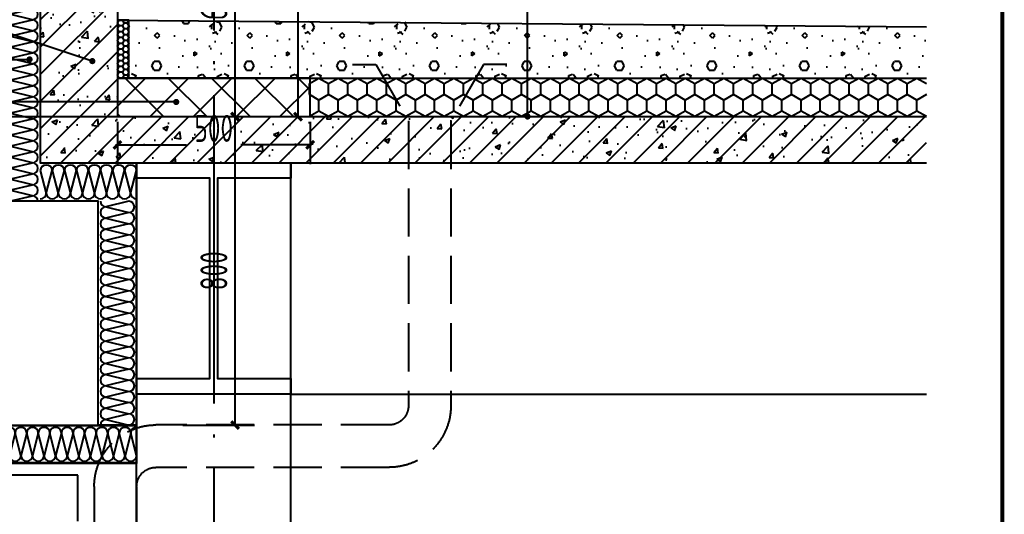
# Model space of a CAD drawing. Extents: x 198753 to 882193, y -399300 to 132460.
# Drawn here: x 375726 to 378280, y -198259 to -196976 of the extents above; entities that cross this region are included whole.
import ezdxf

# ---------------------------------------------------------------- set-up
doc = ezdxf.new("R2010")
doc.units = 0
doc.header["$LTSCALE"] = 1000
doc.header["$MEASUREMENT"] = 0
doc.linetypes.add('DASH', pattern=[0.35, 0.25, -0.1])
doc.linetypes.add('DOTE', pattern=[2.42, 2, -0.2, 0.02, -0.2])
for name, color, linetype in [('01-标注_尺寸', 124, 'Continuous'), ('01-标注_符号', 200, 'Continuous'), ('02-TEXT_标注', 130, 'Continuous'), ('05-填充_天正', 26, 'Continuous'), ('A-D-金属剖线', 200, 'Continuous'), ('A-O_屋面', 201, 'Continuous'), ('A-STR-面层', 191, 'Continuous'), ('A-SUR_保温', 222, 'Continuous'), ('A-TECH_结构', 21, 'Continuous'), ('A-金属背板', 30, 'Continuous'), ('A_AXIS-轴线', 36, 'DOTE'), ('A_STR-砼墙', 51, 'Continuous'), ('D_铝板', 181, 'Continuous')]:
    doc.layers.add(name, color=color, linetype=linetype)
doc.styles.add('_TCH_DIM', font='ROS1', dxfattribs={"width": 0.8, "bigfont": 'JD'})
doc.styles.add('_TCH_DIM_T3', font='ROS1', dxfattribs={"width": 0.8, "bigfont": 'JD'})
doc.dimstyles.new('_TCH_ARCH&&20', dxfattribs={"dimtxt": 70, "dimasz": 20, "dimexe": 50, "dimexo": 60, "dimgap": 20, "dimtad": 1, "dimdec": 0, "dimzin": 0, "dimdsep": 46, "dimtxsty": '_TCH_DIM_T3', "dimblk": 'ARCHTICK', "dimcen": 0.09, "dimclrt": 4, "dimazin": 2, "dimtfac": 1, "dimtdec": 0, "dimtix": 1, "dimtmove": 2, "dimatfit": 3, "dimfxl": 0, "dimtolj": 1, "dimtzin": 0, "dimarcsym": 0})
pattern_1 = [(45, (0, 0), (-35.355339, 35.355339), []), (50, (0, 0), (143.452037, -12.550427), [15, -165]), (355, (0, 0), (-27.750267, 150.438427), [12, -132]), (100.4514, (11.95, -1.05), (115.701876, 137.88791), [12.74804, -140.22842]), (46.1842, (0, 40), (213.44821, -33.1038), [22.5, -247.5]), (96.6356, (17.79, 37.24), (186.93254, 194.82357), [19.12206, -210.3426]), (351.1842, (0, 40), (186.93239, 194.82372), [18, -198]), (21, (20, 30), (119.38141, -80.523778), [15, -165]), (326, (20, 30), (48.663066, 145.03001), [12, -132]), (71.4514, (29.95, 23.29), (168.044526, 64.5061), [12.74804, -140.22842]), (37.5, (0, 0), (2.431971, 66.578771), [0, -130.4, 0, -134, 0, -132.5]), (7.5, (0, 0), (52.613907, 78.882342), [0, -76.4, 0, -127.4, 0, -50.5]), (327.5, (-44.6, 0), (106.764487, -4.5109743), [0, -50, 0, -156, 0, -207]), (317.5, (-64.6, 0), (116.637234, 20.020996), [0, -65, 0, -103.6, 0, -147])]

# ---------------------------------------------------------------- blocks, each defined once
blk = doc.blocks.new('$LinePat$岩棉板')
at = {"color": 0}
for p, q in [((0, -17), (12, -67)), ((12, -67), (24, -17))]:
    blk.add_line(p, q, dxfattribs=at)
for centre, start, end in [((12, -17), 0, 180), ((0, -67), 270, 0), ((24, -67), 180, 270)]:
    blk.add_arc(centre, 12, start, end, dxfattribs=at)
at = {"layer": 'Defpoints'}
blk.add_point((0, 0.1), dxfattribs=at)
at = {"layer": 'Defpoints', "color": 0}
blk.add_point((24, -84), dxfattribs=at)
blk = doc.blocks.new('*U291')
at = {"layer": '01-标注_符号', "const_width": 8}
for points in [[(-4, 682.3, 1), (4, 682.3, 1)], [(268.4, 183.3, 1), (276.4, 183.3, 1)], [(215.7, -819.4, 1), (223.7, -819.4, 1)]]:
    blk.add_lwpolyline(points, format="xyb", close=True, dxfattribs=at)
at = {"layer": '01-标注_符号'}
for points in [[(-852.7, 682.3), (0, 682.3)], [(-852.7, 183.3), (272.4, 183.3)], [(-850, -819.4), (219.7, -819.4)]]:
    blk.add_lwpolyline(points, dxfattribs=at)
at = {"layer": 'A-D-金属剖线'}
for points in [[(70, -765), (550.2, -765), (550.2, -865), (70, -865)], [(71.5, -766.5), (548.7, -766.5), (548.7, -863.5), (71.5, -863.5)]]:
    blk.add_lwpolyline(points, close=True, dxfattribs=at)
at = {"layer": 'A-SUR_保温'}
blk.add_lwpolyline([(300.2, 1185.3), (300.2, -84.7), (550.2, -84.7), (550.2, -765), (450.2, -765), (450.2, -184.7), (200.2, -184.7), (200.2, 1185.3), (298.1, 1185.3)], dxfattribs=at)
at = {"layer": 'A-金属背板'}
for points in [[(60, 875.3), (70, 875.3), (70, 35), (60, 35)], [(60, -25), (70, -25), (70, -865), (60, -865)]]:
    blk.add_lwpolyline(points, close=True, dxfattribs=at)
at = {"layer": 'A-SUR_保温', "yscale": 1.188379012465143, "zscale": 1.188379012465143}
for p, xscale, rotation in [((200.2, 1156.7), 1.189236110117339, 90.00000000000375), ((200.2, 1128.2), 1.189236110117339, 90.00000000000375), ((200.2, 1099.6), 1.189236110117339, 90.00000000000375), ((200.2, 1071.1), 1.189236110117339, 90.00000000000375), ((200.2, 1042.5), 1.189236110117339, 90.00000000000375), ((200.2, 1014), 1.189236110117339, 90.00000000000375), ((200.2, 985.5), 1.189236110117339, 90.00000000000375), ((200.2, 956.9), 1.189236110117339, 90.00000000000375), ((200.2, 928.4), 1.189236110117339, 90.00000000000375), ((200.2, 899.8), 1.189236110117339, 90.00000000000375), ((200.2, 871.3), 1.189236110117339, 90.00000000000375), ((200.2, 842.8), 1.189236110117339, 90.00000000000375), ((200.2, 814.2), 1.189236110117339, 90.00000000000375), ((200.2, 785.7), 1.189236110117339, 90.00000000000375), ((200.2, 757.1), 1.189236110117339, 90.00000000000375), ((200.2, 728.6), 1.189236110117339, 90.00000000000375), ((200.2, 700), 1.189236110117339, 90.00000000000375), ((200.2, 671.5), 1.189236110117339, 90.00000000000375), ((200.2, 643), 1.189236110117339, 90.00000000000375), ((200.2, 614.4), 1.189236110117339, 90.00000000000375), ((200.2, 585.9), 1.189236110117339, 90.00000000000375), ((200.2, 557.3), 1.189236110117339, 90.00000000000375), ((200.2, 528.8), 1.189236110117339, 90.00000000000375), ((200.2, 500.3), 1.189236110117339, 90.00000000000375), ((200.2, 471.7), 1.189236110117339, 90.00000000000375), ((200.2, 443.2), 1.189236110117339, 90.00000000000375), ((200.2, 414.6), 1.189236110117339, 90.00000000000375), ((200.2, 386.1), 1.189236110117339, 90.00000000000375), ((200.2, 357.5), 1.189236110117339, 90.00000000000375), ((200.2, 329), 1.189236110117339, 90.00000000000375), ((200.2, 300.5), 1.189236110117339, 90.00000000000375), ((200.2, 271.9), 1.189236110117339, 90.00000000000375), ((200.2, 243.4), 1.189236110117339, 90.00000000000375), ((200.2, 214.8), 1.189236110117339, 90.00000000000375), ((200.2, 186.3), 1.189236110117339, 90.00000000000375), ((200.2, 157.8), 1.189236110117339, 90.00000000000375), ((200.2, 129.2), 1.189236110117339, 90.00000000000375), ((200.2, 100.7), 1.189236110117339, 90.00000000000375), ((200.2, 72.1), 1.189236110117339, 90.00000000000375), ((200.2, 43.6), 1.189236110117339, 90.00000000000375), ((200.2, 15), 1.189236110117339, 90.00000000000375), ((200.2, -13.5), 1.189236110117339, 90.00000000000375), ((200.2, -42), 1.189236110117339, 90.00000000000375), ((200.2, -70.6), 1.189236110117339, 90.00000000000375), ((200.2, -99.1), 1.189236110117339, 90.00000000000375), ((200.2, -127.7), 1.189236110117339, 90.00000000000375), ((300.2, -84.7), 1.30208334483925, 3.024671850611166e-10), ((331.4, -84.7), 1.30208334483925, 3.024671850611166e-10), ((362.7, -84.7), 1.30208334483925, 3.024671850611166e-10), ((393.9, -84.7), 1.30208334483925, 3.024671850611166e-10), ((425.2, -84.7), 1.30208334483925, 3.024671850611166e-10), ((456.4, -84.7), 1.30208334483925, 3.024671850611166e-10), ((487.7, -84.7), 1.30208334483925, 3.024671850611166e-10), ((518.9, -84.7), 1.30208334483925, 3.024671850611166e-10), ((200.2, -156.2), 1.189236110117339, 90.00000000000375), ((200.2, -184.7), 1.189236110117339, 90.00000000000375), ((550.2, -184.7), 1.208862874104277, 270.0000000001697), ((550.2, -213.8), 1.208862874104277, 270.0000000001697), ((550.2, -242.8), 1.208862874104277, 270.0000000001697), ((550.2, -271.8), 1.208862874104277, 270.0000000001697), ((550.2, -300.8), 1.208862874104277, 270.0000000001697), ((550.2, -329.8), 1.208862874104277, 270.0000000001697), ((550.2, -358.8), 1.208862874104277, 270.0000000001697), ((550.2, -387.8), 1.208862874104277, 270.0000000001697), ((550.2, -416.8), 1.208862874104277, 270.0000000001697), ((550.2, -445.9), 1.208862874104277, 270.0000000001697), ((550.2, -474.9), 1.208862874104277, 270.0000000001697), ((550.2, -503.9), 1.208862874104277, 270.0000000001697), ((550.2, -532.9), 1.208862874104277, 270.0000000001697), ((550.2, -561.9), 1.208862874104277, 270.0000000001697), ((550.2, -590.9), 1.208862874104277, 270.0000000001697), ((550.2, -619.9), 1.208862874104277, 270.0000000001697), ((550.2, -648.9), 1.208862874104277, 270.0000000001697), ((550.2, -678), 1.208862874104277, 270.0000000001697), ((550.2, -707), 1.208862874104277, 270.0000000001697), ((550.2, -736), 1.208862874104277, 270.0000000001697), ((100, -865), 1.250470857803022, 180.0000000000413), ((130, -865), 1.250470857803022, 180.0000000000413), ((160, -865), 1.250470857803022, 180.0000000000413), ((190, -865), 1.250470857803022, 180.0000000000413), ((220.1, -865), 1.250470857803022, 180.0000000000413), ((250.1, -865), 1.250470857803022, 180.0000000000413), ((280.1, -865), 1.250470857803022, 180.0000000000413), ((310.1, -865), 1.250470857803022, 180.0000000000413), ((340.1, -865), 1.250470857803022, 180.0000000000413), ((370.1, -865), 1.250470857803022, 180.0000000000413), ((400.1, -865), 1.250470857803022, 180.0000000000413), ((430.1, -865), 1.250470857803022, 180.0000000000413), ((460.1, -865), 1.250470857803022, 180.0000000000413), ((490.2, -865), 1.250470857803022, 180.0000000000413), ((520.2, -865), 1.250470857803022, 180.0000000000413), ((550.2, -865), 1.250470857803022, 180.0000000000413)]:
    blk.add_blockref('$LinePat$岩棉板', p, dxfattribs=dict(at, xscale=xscale, rotation=rotation))
at = {"layer": '02-TEXT_标注', "style": '_TCH_DIM'}
for s, height, width, p in [('幕墙', 69.46, 0.8, (-852.7, 703.3)), ('2', 70, 0.64, (-728.5, 703.3)), ('厚憎水岩棉板', 69.46, 0.8, (-763.1, 205.2)), ('100', 70, 0.64, (-852.7, 205.2)), ('100', 70, 0.64, (-850, -795.5)), ('厚憎水岩棉防火封堵', 69.46, 0.8, (-760.4, -795.5)), ('外包', 69.46, 0.8, (-850, -910.4)), ('1.5', 70, 0.64, (-725.8, -910.4)), ('厚镀锌钢板', 69.46, 0.8, (-651.2, -910.4))]:
    blk.add_text(s, height=height, dxfattribs=dict(at, width=width)).set_placement(p)
blk = doc.blocks.new('_ArchTick')
at = {"color": 0, "linetype": 'ByBlock', "const_width": 0.4}
blk.add_lwpolyline([(-0.5, -0.5), (0.5, 0.5)], dxfattribs=at)
blk = doc.blocks.new('*D2115')
at = {"layer": '01-标注_尺寸', "color": 0, "lineweight": -2, "transparency": 16777216}
for p, q in [((0, -13.3), (0, -123.3)), ((500, -13.3), (500, -123.3)), ((0, -73.3), (179.6, -73.3)), ((500, -73.3), (320.4, -73.3))]:
    blk.add_line(p, q, dxfattribs=at)
at = {"layer": 'Defpoints', "color": 0, "transparency": 16777216}
for p in [(0, 46.7), (500, 46.7), (500, -73.3)]:
    blk.add_point(p, dxfattribs=at)
at = {"layer": '01-标注_尺寸', "color": 0, "lineweight": -2, "transparency": 16777216, "xscale": 20, "yscale": 20, "zscale": 20, "rotation": 180}
blk.add_blockref('_ArchTick', (0, -73.3), dxfattribs=at)
at = {"layer": '01-标注_尺寸', "color": 0, "lineweight": -2, "transparency": 16777216, "xscale": 20, "yscale": 20, "zscale": 20}
blk.add_blockref('_ArchTick', (500, -73.3), dxfattribs=at)
at = {"layer": '01-标注_尺寸', "color": 4, "transparency": 16777216, "insert": (250, -30.6), "char_height": 70, "attachment_point": 5, "style": '_TCH_DIM_T3'}
blk.add_mtext('\\A1;500', dxfattribs=at)
blk = doc.blocks.new('图框-A1+1-2')
at = {"const_width": 0.5}
blk.add_lwpolyline([(1186, 584), (25, 584), (25, 10), (1186, 10)], close=True, dxfattribs=at)
blk = doc.blocks.new('*U296')
at = {"layer": 'A-STR-面层', "linetype": 'DASH', "ltscale": 0.5}
for points in [[(8038.7, 16587.4), (8099.2, 16587.4), (8183.7, 16441.1), (8183.7, 15702.4, 0.414214), (8343.7, 15542.4), (8948.7, 15542.4, -0.414214), (8998.7, 15492.4), (8998.7, 7432.2, 0.414214), (9158.7, 7272.2), (11198.7, 7272.2)], [(8438.7, 16587.4), (8378.2, 16587.4), (8293.7, 16441.1), (8293.7, 15702.4, 0.414214), (8343.7, 15652.4), (8948.7, 15652.4, -0.414214), (9108.7, 15492.4), (9108.7, 7432.2, 0.414214), (9158.7, 7382.2), (11198.7, 7382.2)]]:
    blk.add_lwpolyline(points, format="xyb", dxfattribs=at)
blk = doc.blocks.new('*D1766')
at = {"layer": '01-标注_尺寸', "color": 0, "lineweight": -2, "transparency": 16777216}
for p, q in [((376395, -195927.7), (376498.3, -195927.7)), ((376448.3, -197227.7), (376448.3, -195927.7)), ((376395, -197227.7), (376498.3, -197227.7))]:
    blk.add_line(p, q, dxfattribs=at)
at = {"layer": 'Defpoints', "color": 0, "transparency": 16777216}
for p in [(376335, -195927.7), (376448.3, -195927.7), (376335, -197227.7)]:
    blk.add_point(p, dxfattribs=at)
at = {"layer": '01-标注_尺寸', "color": 0, "lineweight": -2, "transparency": 16777216, "xscale": 20, "yscale": 20, "zscale": 20}
for p, rotation in [((376448.3, -195927.7), 90), ((376448.3, -197227.7), 270)]:
    blk.add_blockref('_ArchTick', p, dxfattribs=dict(at, rotation=rotation))
at = {"layer": '01-标注_尺寸', "color": 4, "transparency": 16777216, "insert": (376393.3, -196577.7), "char_height": 70, "attachment_point": 5, "rotation": 90, "style": '_TCH_DIM_T3'}
blk.add_mtext('\\A1;1300', dxfattribs=at)
blk = doc.blocks.new('$LinePat$聚苯板')
at = {"color": 0}
for p, q in [((14.8, -8.6), (0, 0)), ((29.7, 0), (14.8, -8.6)), ((14.8, -8.6), (14.8, -25.7)), ((14.8, -25.7), (0, -34.3)), ((29.7, -34.3), (14.8, -25.7)), ((0, -34.3), (0, -51.4)), ((0, -51.4), (14.8, -60)), ((14.8, -60), (29.7, -51.4))]:
    blk.add_line(p, q, dxfattribs=at)
blk = doc.blocks.new('*D1767')
at = {"layer": '01-标注_尺寸', "color": 0, "lineweight": -2, "transparency": 16777216}
for p, q in [((376149.8, -197227.7), (376335, -197227.7)), ((376285, -198027.7), (376285, -197227.7)), ((376149.8, -198027.7), (376335, -198027.7))]:
    blk.add_line(p, q, dxfattribs=at)
at = {"layer": 'Defpoints', "color": 0, "transparency": 16777216}
for p in [(376089.8, -197227.7), (376285, -197227.7), (376089.8, -198027.7)]:
    blk.add_point(p, dxfattribs=at)
at = {"layer": '01-标注_尺寸', "color": 0, "lineweight": -2, "transparency": 16777216, "xscale": 20, "yscale": 20, "zscale": 20}
for p, rotation in [((376285, -197227.7), 90), ((376285, -198027.7), 270)]:
    blk.add_blockref('_ArchTick', p, dxfattribs=dict(at, rotation=rotation))
at = {"layer": '01-标注_尺寸', "color": 4, "transparency": 16777216, "insert": (376230, -197627.7), "char_height": 70, "attachment_point": 5, "rotation": 90, "style": '_TCH_DIM_T3'}
blk.add_mtext('\\A1;800', dxfattribs=at)
blk = doc.blocks.new('*D1768')
at = {"layer": '01-标注_尺寸', "color": 0, "lineweight": -2, "transparency": 16777216}
for p, q in [((376149.8, -196627.7), (376335, -196627.7)), ((376285, -197227.7), (376285, -196627.7)), ((376149.8, -197227.7), (376335, -197227.7))]:
    blk.add_line(p, q, dxfattribs=at)
at = {"layer": 'Defpoints', "color": 0, "transparency": 16777216}
for p in [(376089.8, -196627.7), (376285, -196627.7), (376089.8, -197227.7)]:
    blk.add_point(p, dxfattribs=at)
at = {"layer": '01-标注_尺寸', "color": 0, "lineweight": -2, "transparency": 16777216, "xscale": 20, "yscale": 20, "zscale": 20}
for p, rotation in [((376285, -196627.7), 90), ((376285, -197227.7), 270)]:
    blk.add_blockref('_ArchTick', p, dxfattribs=dict(at, rotation=rotation))
at = {"layer": '01-标注_尺寸', "color": 4, "transparency": 16777216, "insert": (376230, -196927.7), "char_height": 70, "attachment_point": 5, "rotation": 90, "style": '_TCH_DIM_T3'}
blk.add_mtext('\\A1;600', dxfattribs=at)
blk = doc.blocks.new('dfsgfdgh')
at = {"transparency": 33554641}
h = blk.add_hatch(dxfattribs=at)
h.set_pattern_fill('ANSI37', color=26, scale=50)
h.set_pattern_definition([(45, (4580, -17100), (-56.1266, 56.1266), []), (135, (4580, -17100), (-56.1266, -56.1266), [])])
h.paths.add_polyline_path([(0, 0), (500, 0), (500, 100), (0, 100)])
at = {"color": 26}
blk.add_lwpolyline([(0, 0), (500, 0), (500, 100), (0, 100)], close=True, dxfattribs=at)
at = {"layer": '01-标注_尺寸'}
dim = blk.add_linear_dim(base=(500, -73.3), p1=(0, 46.7), p2=(500, 46.7), angle=360, dimstyle='_TCH_ARCH&&20', dxfattribs=at)
dim.commit()
dim.dimension.update_dxf_attribs({"geometry": '*D2115', "text_midpoint": (250, -30.6), "dimtype": 161})

msp = doc.modelspace()

# ---------------------------------------------------------------- hatches: boundary and pattern name
at = {"layer": '05-填充_天正'}
h = msp.add_hatch(dxfattribs=at)
h.set_pattern_fill('钢筋混凝土', color=256, scale=20, style=0)
h.set_pattern_definition(pattern_1)
h.paths.add_polyline_path([(375979.5, -196137.5), (375779.5, -196137.5), (375779.7, -197347.5), (375979.7, -197227.5)])
h = msp.add_hatch(dxfattribs=at)
h.set_pattern_fill('钢筋混凝土', color=256, scale=20, style=0)
h.set_pattern_definition(pattern_1)
h.paths.add_polyline_path([(375979.7, -197227.5), (375779.7, -197347.5), (378078.1, -197347.5), (378078.1, -197227.5)])
at = {"layer": 'A-SUR_保温'}
h = msp.add_hatch(dxfattribs=at)
h.set_pattern_fill('加气混凝土', color=26, scale=20)
h.set_pattern_definition([(0, (408214.96, 200921.59), (120, 240), [0, -240]), (0, (408074.56, 200889.19), (120, 240), [0, -240]), (0, (408152.56, 200886.79), (120, 240), [0, -240]), (0, (408237.76, 200957.59), (120, 240), [0, -240]), (0, (408138.16, 200874.79), (120, 240), [0, -240]), (0, (408261.76, 201108.79), (120, 240), [0, -240]), (0, (408188.56, 201089.59), (120, 240), [0, -240]), (0, (408226.96, 201059.59), (120, 240), [0, -240]), (0, (408031.36, 201054.79), (120, 240), [0, -240]), (0, (408148.96, 201043.99), (120, 240), [0, -240]), (0, (408103.36, 200982.79), (120, 240), [0, -240]), (0, (408105.76, 200892.79), (120, 240), [0, -240]), (0, (408195.76, 200883.19), (120, 240), [0, -240]), (0, (408261.76, 200988.79), (120, 240), [0, -240]), (0, (408037.36, 200951.59), (120, 240), [0, -240]), (0, (408057.76, 200992.39), (120, 240), [0, -240]), (0, (408151.36, 200975.59), (120, 240), [0, -240]), (0, (408117.76, 200940.79), (120, 240), [0, -240]), (0, (408098.56, 201019.99), (120, 240), [0, -240]), (0, (408128.56, 201109.99), (120, 240), [0, -240]), (0, (408046.96, 200901.19), (120, 240), [0, -240]), (0, (408178.96, 201060.79), (120, 240), [0, -240]), (0, (408067.36, 201064.39), (120, 240), [0, -240]), (0, (408048.16, 201095.59), (120, 240), [0, -240]), (130.601294, (408247.013, 201033.645), (-599.99999337, 720.00000315), [10.53662, -4414.8444]), (18.434949, (408229.87, 201038.216), (599.9999978, 239.9999982), [10.8421, -1507.05116]), (90, (408229.87, 201027.93), (120, 240), [10.28571, -469.71426]), (161.565051, (408240.156, 201024.5), (-600.000003, 239.999982), [10.8421, -1507.05116]), (53.130102, (408240.156, 201024.5), (120, 240), [11.42857, -1188.5714]), (135, (408249.3, 200902.22), (-120.000015, 239.999984), [9.69746, -669.12504]), (45, (408235.584, 200902.22), (120, 239.999999), [9.69746, -669.12504]), (135, (408242.44, 200895.36), (-120.000015, 239.999984), [9.69746, -669.12504]), (45, (408242.44, 200895.36), (120, 239.999999), [9.69746, -669.12504]), (116.56505, (408133.87, 201063.36), (-2e-05, 479.99999), [12.77753, -255.5506]), (180, (408128.16, 201074.79), (-120, 240), [13.71429, -226.2857]), (63.43495, (408108.73, 201063.36), (1e-06, 480), [12.77753, -255.5506]), (116.56505, (408114.44, 201051.93), (-2e-05, 479.99999), [12.77753, -255.5506]), (0, (408114.44, 201051.93), (120, 240), [13.71429, -226.2857]), (63.43495, (408128.16, 201051.93), (1e-06, 480), [12.77753, -255.5506]), (107.102728, (408224.156, 200982.216), (-359.99998624, 1200.00000194), [15.54454, -6513.161]), (143.972626, (408219.584, 200997.073), (-2279.9999711, 1679.9999981), [15.54454, -3248.808]), (180, (408207.01, 201006.22), (-120, 240), [14.85714, -225.14284]), (36.0273733, (408179.584, 200997.073), (2279.99998315, 1679.9999819), [15.54454, -3248.808]), (71.565051, (408175.013, 200983.36), (360.000002, 1199.999998), [14.45613, -1503.43712]), (107.102728, (408179.584, 200968.502), (-359.99998624, 1200.00000194), [15.54454, -6513.161]), (143.972626, (408192.156, 200959.359), (-2279.9999711, 1679.9999981), [15.54454, -3248.808]), (0, (408192.16, 200959.36), (120, 240), [14.85714, -225.14284]), (36.0273733, (408207.013, 200959.359), (2279.99998315, 1679.9999819), [15.54454, -3248.808]), (71.565051, (408219.584, 200968.5), (360.000002, 1199.999998), [14.45613, -1503.43712]), (150.255118, (408226.44, 201094.216), (-360.0000009, 239.999997), [9.21401, -1925.72784]), (90, (408218.44, 201089.64), (120, 240), [9.14286, -470.8571]), (29.744881, (408218.44, 201089.645), (360.0000002, 239.9999989), [9.21401, -1925.72784]), (116.56505, (408170.44, 200923.93), (-2e-05, 479.99999), [12.77753, -255.5506]), (168.690067, (408164.727, 200935.36), (-1080.0000008, 239.999994), [11.6549, -2435.8742]), (41.185925, (408144.156, 200929.645), (2999.99998182, 2639.9999769), [12.14874, -5090.3208]), (90, (408144.16, 200918.22), (120, 240), [11.42857, -468.5714]), (138.814074, (408153.299, 200910.216), (-2999.99994668, 2640.0000168), [12.14874, -5090.3208]), (16.6992442, (408153.299, 200910.216), (3959.9999702, 1199.99998743), [11.93178, -4999.415]), (60.945396, (408164.727, 200913.645), (119.99999968, 239.99999788), [11.76643, -4930.1358]), (109.983106, (408069.87, 201024.502), (-600.00000226, 1679.99999555), [13.3768, -5604.879]), (155.556045, (408065.299, 201037.073), (-1560.00000595, 719.99998504), [13.8092, -5786.0526]), (24.4439547, (408040.156, 201037.073), (1560.00000078, 719.99999654), [13.8092, -5786.0526]), (70.0168934, (408035.584, 201024.502), (600.0000018, 1679.99999583), [13.3768, -5604.879]), (109.983106, (408040.156, 201011.93), (-600.00000226, 1679.99999555), [13.3768, -5604.879]), (160.016893, (408052.727, 201007.36), (-600.0000004, 239.9999891), [13.3768, -2795.751]), (19.9831065, (408052.727, 201007.36), (599.9999967, 239.9999996), [13.3768, -2795.751]), (70.0168934, (408065.299, 201011.93), (600.0000018, 1679.99999583), [13.3768, -5604.879]), (122.005383, (408159.013, 201002.788), (-120.0000161, 239.9999877), [10.78169, -2253.3736]), (18.434949, (408143.013, 201008.5), (599.9999978, 239.9999982), [10.8421, -1507.05116]), (90, (408143.01, 200998.22), (120, 240), [10.28571, -469.71426]), (161.565051, (408153.3, 200994.788), (-600.000003, 239.999982), [10.8421, -1507.05116]), (54.462322, (408153.299, 200994.788), (839.9999988, 1199.9999982), [9.83123, -4119.2846]), (116.56505, (408089.3, 200944.5), (-2e-05, 479.99999), [12.77753, -255.5506]), (180, (408083.58, 200955.93), (-120, 240), [12.57143, -227.42856]), (59.0362434, (408064.156, 200944.502), (120.0000004, 239.9999988), [13.32789, -2785.5288]), (120.963756, (408071.013, 200933.073), (-120.0000164, 239.999989), [13.32789, -2785.5288]), (0, (408071.01, 200933.07), (120, 240), [12.57143, -227.42856]), (63.43495, (408083.58, 200933.07), (1e-06, 480), [12.77753, -255.5506])])
h.paths.add_polyline_path([(378078.1, -197127.7), (378078.1, -196994.9), (376009.7, -196978), (376009.7, -197127.6)])

# ---------------------------------------------------------------- linework, layer by layer
at = {"layer": '01-标注_符号'}
for p, q in [((377043.6, -197227.5), (377043.6, -196655.3)), ((375914.7, -197083.8), (375479.7, -196939.8)), ((376132.3, -197189.7), (375479.7, -197189.7))]:
    msp.add_line(p, q, dxfattribs=at)
at = {"layer": '01-标注_符号', "const_width": 8}
for points in [[(375918.5, -197085, 1), (375910.9, -197082.5, 1)], [(376136.3, -197189.7, 1), (376128.3, -197189.7, 1)], [(377043.6, -197231.5, 1), (377043.6, -197223.5, 1)]]:
    msp.add_lwpolyline(points, format="xyb", close=True, dxfattribs=at)
at = {"layer": 'A-O_屋面'}
msp.add_line((375979.7, -196977.7), (378078.1, -196994.9), dxfattribs=at)
for points in [[(375979.7, -196977.7), (378078.1, -196994.9)], [(375979.7, -197127.7), (378078.1, -197127.7)]]:
    msp.add_lwpolyline(points, dxfattribs=at)
at = {"layer": 'A-STR-面层', "linetype": 'DASH'}
msp.add_lwpolyline([(378078.1, -198627.5), (375877.4, -198627.5), (375877.4, -198157.7), (375679.7, -198157.7)], dxfattribs=at)
at = {"layer": 'A-SUR_保温', "color": 26}
msp.add_lwpolyline([(375979.7, -197127.7), (376009.7, -197127.7), (376009.7, -196977.7), (375979.7, -196977.7), (375979.7, -197127.7)], dxfattribs=at)
at = {"layer": 'A-TECH_结构'}
for p, q in [((376029.7, -199527.5), (376029.7, -197347.5)), ((376429.7, -199527.5), (376429.7, -197347.5)), ((376429.7, -197947.5, -1500), (378078.1, -197947.5, -1500))]:
    msp.add_line(p, q, dxfattribs=at)
at = {"layer": 'A-TECH_结构', "elevation": -1500}
msp.add_lwpolyline([(376029.7, -197347.5), (376429.7, -197347.5), (376429.7, -197387.5), (376239.7, -197387.5), (376239.7, -197907.5), (376429.7, -197907.5), (376429.7, -197947.5), (376029.7, -197947.5), (376029.7, -197907.5), (376219.7, -197907.5), (376219.7, -197387.5), (376029.7, -197387.5)], close=True, dxfattribs=at)
at = {"layer": 'A_AXIS-轴线', "ltscale": 0.4}
for p, q in [((376229.7, -195236, -1500), (376229.7, -207273.9, -1500)), ((374521, -197227.5), (378078.1, -197227.5))]:
    msp.add_line(p, q, dxfattribs=at)
at = {"layer": 'A_STR-砼墙'}
for p, q in [((375779.5, -196137.5), (375779.7, -197347.5)), ((375979.5, -196137.5), (375979.7, -197227.5)), ((375979.7, -197227.5), (378078.1, -197227.5)), ((375779.7, -197347.5), (378078.1, -197347.5))]:
    msp.add_line(p, q, dxfattribs=at)

# ---------------------------------------------------------------- block references
at = {"xscale": 20, "yscale": 20, "zscale": 20, "rotation": 270}
msp.add_blockref('图框-A1+1-2', (366595.2, -184135), dxfattribs=at)
msp.add_blockref('*U291', (375479.5, -197262.7))
at = {"layer": 'A-SUR_保温', "color": 26}
for p, xscale, yscale, zscale, rotation in [((376009.7, -196992.7), -0.5051566748473392, 0.5, 0.5, 269.9999988180435), ((376009.7, -197007.7), -0.5051566748473392, 0.5, 0.5, 269.9999988180435), ((376009.7, -197022.7), -0.5051566748473392, 0.5, 0.5, 269.9999988180435), ((376009.7, -197037.7), -0.5051566748473392, 0.5, 0.5, 269.9999988180435), ((376009.7, -197052.7), -0.5051566748473392, 0.5, 0.5, 269.9999988180435), ((376009.7, -197067.7), -0.5051566748473392, 0.5, 0.5, 269.9999988180435), ((376009.7, -197082.7), -0.5051566748473392, 0.5, 0.5, 269.9999988180435), ((376009.7, -197097.7), -0.5051566748473392, 0.5, 0.5, 269.9999988180435), ((376009.7, -197112.7), -0.5051566748473392, 0.5, 0.5, 269.9999988180435), ((376009.7, -197127.7), -0.5051566748473392, 0.5, 0.5, 269.9999988180435), ((376477.6, -197227.7), -1.684447086551666, 1.666666666666667, 1.666666666666667, 180.0000000001792), ((376527.6, -197227.7), -1.684447086551666, 1.666666666666667, 1.666666666666667, 180.0000000001792), ((376577.7, -197227.7), -1.684447086551666, 1.666666666666667, 1.666666666666667, 180.0000000001792), ((376627.7, -197227.7), -1.684447086551666, 1.666666666666667, 1.666666666666667, 180.0000000001792), ((376677.7, -197227.7), -1.684447086551666, 1.666666666666667, 1.666666666666667, 180.0000000001792), ((376727.7, -197227.7), -1.684447086551666, 1.666666666666667, 1.666666666666667, 180.0000000001792), ((376777.7, -197227.7), -1.684447086551666, 1.666666666666667, 1.666666666666667, 180.0000000001792), ((376827.7, -197227.7), -1.684447086551666, 1.666666666666667, 1.666666666666667, 180.0000000001792), ((376877.7, -197227.7), -1.684447086551666, 1.666666666666667, 1.666666666666667, 180.0000000001792), ((376927.8, -197227.7), -1.684447086551666, 1.666666666666667, 1.666666666666667, 180.0000000001792), ((376977.8, -197227.7), -1.684447086551666, 1.666666666666667, 1.666666666666667, 180.0000000001792), ((377027.8, -197227.7), -1.684447086551666, 1.666666666666667, 1.666666666666667, 180.0000000001792), ((377077.8, -197227.7), -1.684447086551666, 1.666666666666667, 1.666666666666667, 180.0000000001792), ((377127.8, -197227.7), -1.684447086551666, 1.666666666666667, 1.666666666666667, 180.0000000001792), ((377177.8, -197227.7), -1.684447086551666, 1.666666666666667, 1.666666666666667, 180.0000000001792), ((377227.9, -197227.7), -1.684447086551666, 1.666666666666667, 1.666666666666667, 180.0000000001792), ((377277.9, -197227.7), -1.684447086551666, 1.666666666666667, 1.666666666666667, 180.0000000001792), ((377327.9, -197227.7), -1.684447086551666, 1.666666666666667, 1.666666666666667, 180.0000000001792), ((377377.9, -197227.7), -1.684447086551666, 1.666666666666667, 1.666666666666667, 180.0000000001792), ((377427.9, -197227.7), -1.684447086551666, 1.666666666666667, 1.666666666666667, 180.0000000001792), ((377477.9, -197227.7), -1.684447086551666, 1.666666666666667, 1.666666666666667, 180.0000000001792), ((377527.9, -197227.7), -1.684447086551666, 1.666666666666667, 1.666666666666667, 180.0000000001792), ((377578, -197227.7), -1.684447086551666, 1.666666666666667, 1.666666666666667, 180.0000000001792), ((377628, -197227.7), -1.684447086551666, 1.666666666666667, 1.666666666666667, 180.0000000001792), ((377678, -197227.7), -1.684447086551666, 1.666666666666667, 1.666666666666667, 180.0000000001792), ((377728, -197227.7), -1.684447086551666, 1.666666666666667, 1.666666666666667, 180.0000000001792), ((377778, -197227.7), -1.684447086551666, 1.666666666666667, 1.666666666666667, 180.0000000001792), ((377828, -197227.7), -1.684447086551666, 1.666666666666667, 1.666666666666667, 180.0000000001792), ((377878, -197227.7), -1.684447086551666, 1.666666666666667, 1.666666666666667, 180.0000000001792), ((377928.1, -197227.7), -1.684447086551666, 1.666666666666667, 1.666666666666667, 180.0000000001792), ((377978.1, -197227.7), -1.684447086551666, 1.666666666666667, 1.666666666666667, 180.0000000001792), ((378028.1, -197227.7), -1.684447086551666, 1.666666666666667, 1.666666666666667, 180.0000000001792)]:
    msp.add_blockref('$LinePat$聚苯板', p, dxfattribs=dict(at, xscale=xscale, yscale=yscale, zscale=zscale, rotation=rotation))
msp.add_blockref('dfsgfdgh', (375979.7, -197227.7), dxfattribs=at)
at = {"layer": 'D_铝板', "xscale": -1, "rotation": 359.9999999999706}
msp.add_blockref('*U296', (385028.4, -213679.9, -1500), dxfattribs=at)

# ---------------------------------------------------------------- dimensions: what is measured, and where the dimension line sits
at = {"layer": '01-标注_尺寸'}
for p1, p2, distance, picture, middle in [((376335, -197227.7), (376335, -195927.7), -113.3, '*D1766', (376393.3, -196577.7)), ((376089.8, -197227.7), (376089.8, -196627.7), -195.2, '*D1768', (376230, -196927.7)), ((376089.8, -198027.7), (376089.8, -197227.7), -195.2, '*D1767', (376230, -197627.7))]:
    dim = msp.add_aligned_dim(p1=p1, p2=p2, distance=distance, dimstyle='_TCH_ARCH&&20', dxfattribs=at)
    dim.commit()
    dim.dimension.update_dxf_attribs({"geometry": picture, "text_midpoint": middle})

doc.saveas('drawing.dxf')
